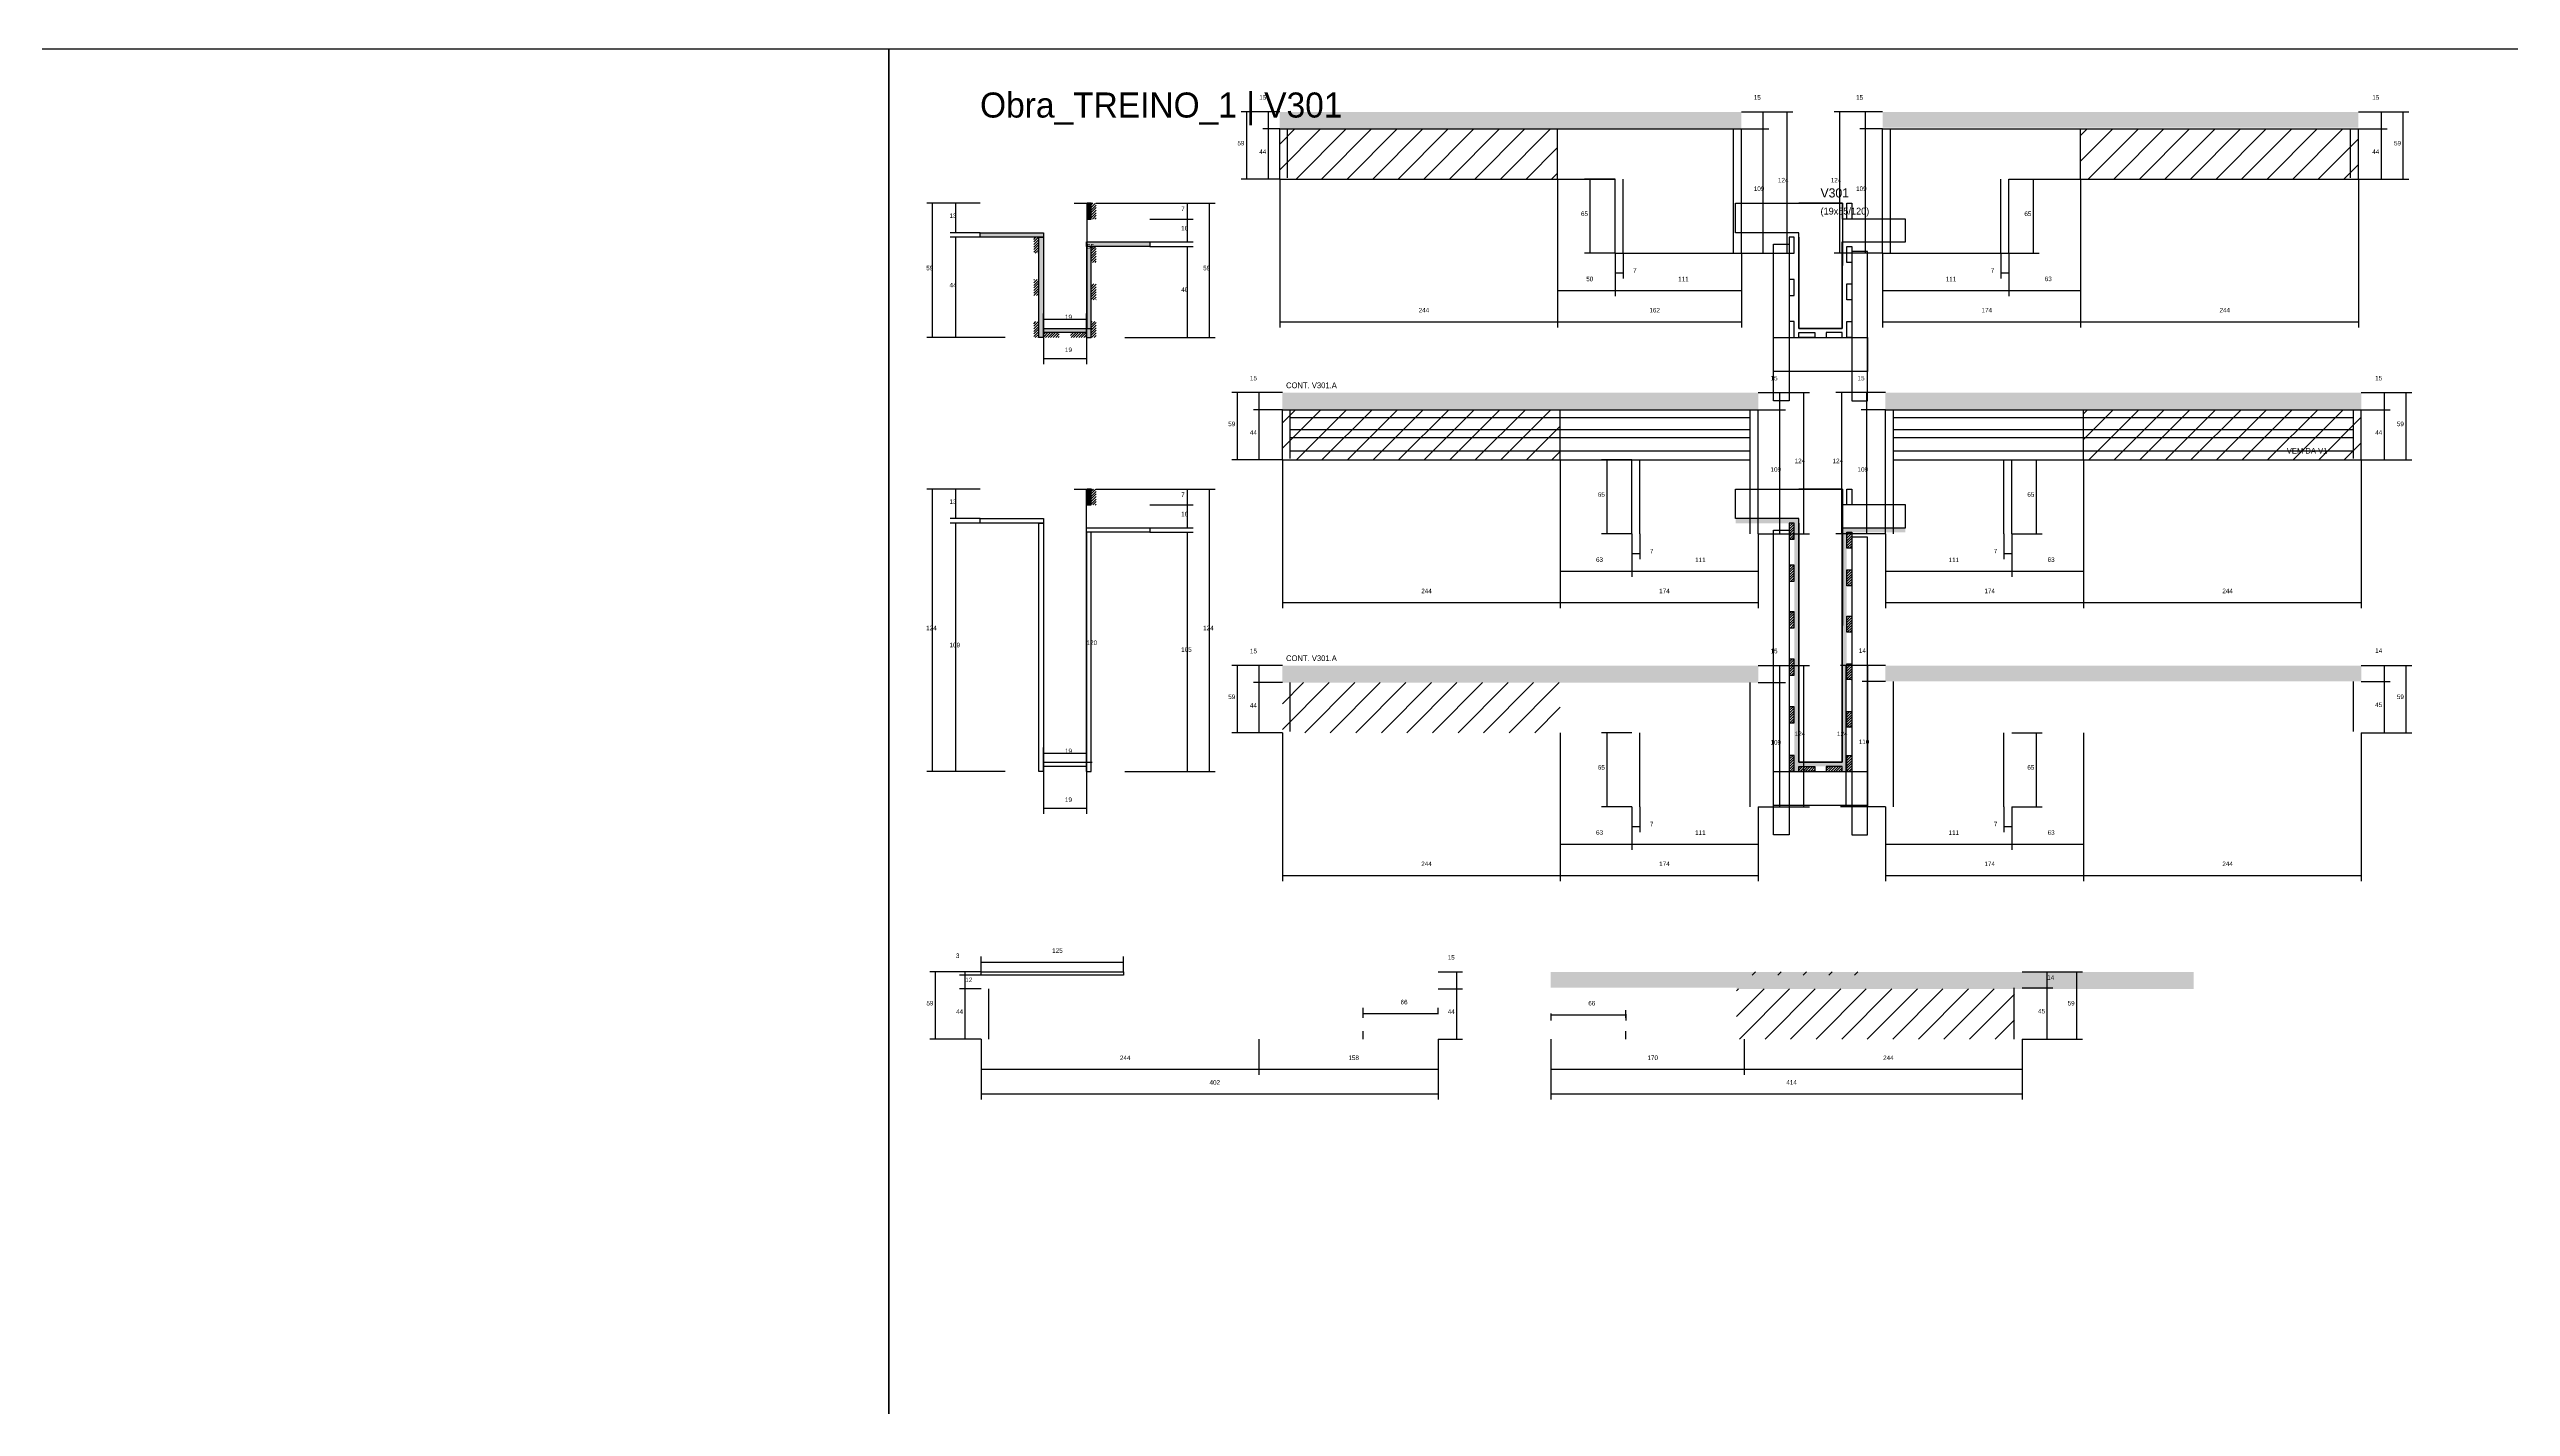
# Model space of a CAD drawing. Header units: metres. Extents: x -41 to 34800, y -36000 to 1848.
# Drawn here: x 2162 to 4325, y 608 to 1800 of the extents above; entities that cross this region are included whole.
import ezdxf

# ---------------------------------------------------------------- set-up
doc = ezdxf.new("R2010")
doc.units = ezdxf.units.M
for name, color, linetype in [('CELL_BORDER', 8, 'Continuous'), ('CONCRETO', 251, 'Continuous'), ('COTA', 4, 'Continuous'), ('Cota Seção (2x)', 4, 'Continuous'), ('Hachura', 253, 'Continuous'), ('LABEL_ID', 3, 'Continuous'), ('Madeira', 126, 'Continuous'), ('Painéis', 200, 'Continuous'), ('REAPROVEITAMENTO', 251, 'Continuous'), ('SARR_2.2x7', 40, 'Continuous'), ('SARR_3.5x7', 81, 'Continuous'), ('Texto Seção', 7, 'Continuous')]:
    doc.layers.add(name, color=color, linetype=linetype)

msp = doc.modelspace()

# ---------------------------------------------------------------- hatches: boundary and pattern name
at = {"layer": 'COTA'}
h = msp.add_hatch(dxfattribs=at)
h.set_pattern_fill('AR-CONC', scale=0.03)
h.paths.add_polyline_path([(3648.8, 1745), (3243.3, 1745), (3243.3, 1745), (3243.3, 1730), (3243.3, 1730), (3648.8, 1730), (3648.8, 1730), (3648.8, 1745)])
h = msp.add_hatch(dxfattribs=at)
h.set_pattern_fill('AR-CONC', scale=0.03)
h.paths.add_polyline_path([(3772.8, 1745), (4190.8, 1745), (4190.8, 1745), (4190.8, 1731), (4190.8, 1731), (3772.8, 1731), (3772.8, 1731), (3772.8, 1745)])
h = msp.add_hatch(dxfattribs=at)
h.set_pattern_fill('AR-CONC', scale=0.03)
h.paths.add_polyline_path([(3663.6, 1498.4), (3245.6, 1498.4), (3245.6, 1498.4), (3245.6, 1483.4), (3245.6, 1483.4), (3663.6, 1483.4), (3663.6, 1483.4), (3663.6, 1498.4)])
h = msp.add_hatch(dxfattribs=at)
h.set_pattern_fill('AR-CONC', scale=0.03)
h.paths.add_polyline_path([(3775.3, 1498.4), (4193.3, 1498.4), (4193.3, 1498.4), (4193.3, 1483.4), (4193.3, 1483.4), (3775.3, 1483.4), (3775.3, 1483.4), (3775.3, 1498.4)])
h = msp.add_hatch(dxfattribs=at)
h.set_pattern_fill('AR-CONC', scale=0.03)
h.paths.add_polyline_path([(3663.6, 1258.7), (3245.6, 1258.7), (3245.6, 1258.7), (3245.6, 1243.7), (3245.6, 1243.7), (3663.6, 1243.7), (3663.6, 1243.7), (3663.6, 1258.7)])
h = msp.add_hatch(dxfattribs=at)
h.set_pattern_fill('AR-CONC', scale=0.03)
h.paths.add_polyline_path([(3775.3, 1258.7), (4193.3, 1258.7), (4193.3, 1258.7), (4193.3, 1244.7), (4193.3, 1244.7), (3775.3, 1244.7), (3775.3, 1244.7), (3775.3, 1258.7)])
h = msp.add_hatch(dxfattribs=at)
h.set_pattern_fill('AR-CONC', scale=0.03)
h.paths.add_polyline_path([(3481.3, 989.6), (3481.3, 975.6), (3481.3, 975.6), (3895.3, 975.6), (3895.3, 975.6), (3895.3, 989.6), (3895.3, 989.6), (3481.3, 989.6)])
h = msp.add_hatch(dxfattribs=at)
h.set_pattern_fill('AR-CONC', scale=0.03)
h.paths.add_polyline_path([(4046.1, 974.6), (4046.1, 989.6), (4046.1, 989.6), (3769.6, 989.6), (3769.6, 989.6), (3769.6, 986.6), (3769.6, 986.6), (3644.6, 986.6), (3644.6, 986.6), (3644.6, 974.6), (3644.6, 974.6), (4046.1, 974.6)])
at = {"layer": 'Hachura'}
h = msp.add_hatch(color=8, dxfattribs=at)
h.dxf.hatch_style = 1
h.paths.add_polyline_path([(3077.6, 1664.8), (3074, 1664.8), (3074, 1664.8), (3074, 1650.8), (3074, 1650.8), (3077.6, 1650.8), (3077.6, 1650.8), (3077.6, 1664.8)])
h = msp.add_hatch(dxfattribs=at)
h.set_pattern_fill('ANSI31', scale=0.5)
h.paths.add_polyline_path([(3082, 1650.8), (3077.6, 1650.8), (3077.6, 1650.8), (3077.6, 1664.8), (3077.6, 1664.8), (3082, 1664.8), (3082, 1664.8), (3082, 1650.8)])
h = msp.add_hatch(color=8, dxfattribs=at)
h.dxf.hatch_style = 1
h.paths.add_polyline_path([(2980, 1634.8), (2980, 1638.8), (2980, 1638.8), (3035.6, 1638.8), (3035.6, 1638.8), (3035.6, 1634.8), (3035.6, 1634.8), (2980, 1634.8)])
h = msp.add_hatch(dxfattribs=at)
h.set_pattern_fill('ANSI31', scale=0.5)
h.paths.add_polyline_path([(3027.2, 1620.8), (3031.6, 1620.8), (3031.6, 1620.8), (3031.6, 1634.8), (3031.6, 1634.8), (3027.2, 1634.8), (3027.2, 1634.8), (3027.2, 1620.8)])
h = msp.add_hatch(color=8, dxfattribs=at)
h.dxf.hatch_style = 1
h.paths.add_polyline_path([(3031.6, 1634.8), (3035.6, 1634.8), (3035.6, 1634.8), (3035.6, 1546.8), (3035.6, 1546.8), (3031.6, 1546.8), (3031.6, 1546.8), (3031.6, 1634.8)])
h = msp.add_hatch(color=8, dxfattribs=at)
h.dxf.hatch_style = 1
h.paths.add_polyline_path([(3073.6, 1626.8), (3073.6, 1630.8), (3073.6, 1630.8), (3129.2, 1630.8), (3129.2, 1630.8), (3129.2, 1626.8), (3129.2, 1626.8), (3073.6, 1626.8)])
h = msp.add_hatch(color=8, dxfattribs=at)
h.dxf.hatch_style = 1
h.paths.add_polyline_path([(3073.6, 1626.8), (3077.6, 1626.8), (3077.6, 1626.8), (3077.6, 1546.8), (3077.6, 1546.8), (3073.6, 1546.8), (3073.6, 1546.8), (3073.6, 1626.8)])
h = msp.add_hatch(dxfattribs=at)
h.set_pattern_fill('ANSI31', scale=0.5)
h.paths.add_polyline_path([(3082, 1612.8), (3077.6, 1612.8), (3077.6, 1612.8), (3077.6, 1626.8), (3077.6, 1626.8), (3082, 1626.8), (3082, 1626.8), (3082, 1612.8)])
h = msp.add_hatch(dxfattribs=at)
h.set_pattern_fill('ANSI31', scale=0.5)
h.paths.add_polyline_path([(3027.2, 1583.8), (3031.6, 1583.8), (3031.6, 1583.8), (3031.6, 1597.8), (3031.6, 1597.8), (3027.2, 1597.8), (3027.2, 1597.8), (3027.2, 1583.8)])
h = msp.add_hatch(dxfattribs=at)
h.set_pattern_fill('ANSI31', scale=0.5)
h.paths.add_polyline_path([(3082, 1579.8), (3077.6, 1579.8), (3077.6, 1579.8), (3077.6, 1593.8), (3077.6, 1593.8), (3082, 1593.8), (3082, 1593.8), (3082, 1579.8)])
h = msp.add_hatch(dxfattribs=at)
h.set_pattern_fill('ANSI31', scale=0.5)
h.paths.add_polyline_path([(3027.2, 1546.8), (3031.6, 1546.8), (3031.6, 1546.8), (3031.6, 1560.8), (3031.6, 1560.8), (3027.2, 1560.8), (3027.2, 1560.8), (3027.2, 1546.8)])
h = msp.add_hatch(dxfattribs=at)
h.set_pattern_fill('ANSI31', scale=0.5)
h.paths.add_polyline_path([(3082, 1546.8), (3077.6, 1546.8), (3077.6, 1546.8), (3077.6, 1560.8), (3077.6, 1560.8), (3082, 1560.8), (3082, 1560.8), (3082, 1546.8)])
h = msp.add_hatch(color=8, dxfattribs=at)
h.dxf.hatch_style = 1
h.paths.add_polyline_path([(3035.6, 1551.2), (3035.6, 1554.8), (3035.6, 1554.8), (3073.6, 1554.8), (3073.6, 1554.8), (3073.6, 1551.2), (3073.6, 1551.2), (3035.6, 1551.2)])
h = msp.add_hatch(dxfattribs=at)
h.set_pattern_fill('ANSI31', scale=0.5)
h.paths.add_polyline_path([(3035.6, 1546.8), (3035.6, 1551.2), (3035.6, 1551.2), (3049.6, 1551.2), (3049.6, 1551.2), (3049.6, 1546.8), (3049.6, 1546.8), (3035.6, 1546.8)])
h = msp.add_hatch(dxfattribs=at)
h.set_pattern_fill('ANSI31', scale=0.5)
h.paths.add_polyline_path([(3073.6, 1546.8), (3073.6, 1551.2), (3073.6, 1551.2), (3059.6, 1551.2), (3059.6, 1551.2), (3059.6, 1546.8), (3059.6, 1546.8), (3073.6, 1546.8)])
h = msp.add_hatch(color=8, dxfattribs=at)
h.dxf.hatch_style = 1
h.paths.add_polyline_path([(3077.6, 1413.7), (3074, 1413.7), (3074, 1413.7), (3074, 1399.7), (3074, 1399.7), (3077.6, 1399.7), (3077.6, 1399.7), (3077.6, 1413.7)])
h = msp.add_hatch(dxfattribs=at)
h.set_pattern_fill('ANSI31', scale=0.5)
h.paths.add_polyline_path([(3082, 1399.7), (3077.6, 1399.7), (3077.6, 1399.7), (3077.6, 1413.7), (3077.6, 1413.7), (3082, 1413.7), (3082, 1413.7), (3082, 1399.7)])
h = msp.add_hatch(color=8, dxfattribs=at)
h.dxf.hatch_style = 1
h.paths.add_polyline_path([(3643.7, 1383.7), (3643.7, 1387.7), (3643.7, 1387.7), (3699.3, 1387.7), (3699.3, 1387.7), (3699.3, 1383.7), (3699.3, 1383.7), (3643.7, 1383.7)])
h = msp.add_hatch(dxfattribs=at)
h.set_pattern_fill('ANSI31', scale=0.5)
h.paths.add_polyline_path([(3690.9, 1369.7), (3695.3, 1369.7), (3695.3, 1369.7), (3695.3, 1383.7), (3695.3, 1383.7), (3690.9, 1383.7), (3690.9, 1383.7), (3690.9, 1369.7)])
h = msp.add_hatch(color=8, dxfattribs=at)
h.dxf.hatch_style = 1
h.paths.add_polyline_path([(3695.3, 1383.7), (3699.3, 1383.7), (3699.3, 1383.7), (3699.3, 1165.7), (3699.3, 1165.7), (3695.3, 1165.7), (3695.3, 1165.7), (3695.3, 1383.7)])
h = msp.add_hatch(color=8, dxfattribs=at)
h.dxf.hatch_style = 1
h.paths.add_polyline_path([(3737.3, 1375.7), (3737.3, 1379.7), (3737.3, 1379.7), (3792.9, 1379.7), (3792.9, 1379.7), (3792.9, 1375.7), (3792.9, 1375.7), (3737.3, 1375.7)])
h = msp.add_hatch(color=8, dxfattribs=at)
h.dxf.hatch_style = 1
h.paths.add_polyline_path([(3737.3, 1375.7), (3741.3, 1375.7), (3741.3, 1375.7), (3741.3, 1165.7), (3741.3, 1165.7), (3737.3, 1165.7), (3737.3, 1165.7), (3737.3, 1375.7)])
h = msp.add_hatch(dxfattribs=at)
h.set_pattern_fill('ANSI31', scale=0.5)
h.paths.add_polyline_path([(3745.7, 1361.7), (3741.3, 1361.7), (3741.3, 1361.7), (3741.3, 1375.7), (3741.3, 1375.7), (3745.7, 1375.7), (3745.7, 1375.7), (3745.7, 1361.7)])
h = msp.add_hatch(dxfattribs=at)
h.set_pattern_fill('ANSI31', scale=0.5)
h.paths.add_polyline_path([(3690.9, 1332.7), (3695.3, 1332.7), (3695.3, 1332.7), (3695.3, 1346.7), (3695.3, 1346.7), (3690.9, 1346.7), (3690.9, 1346.7), (3690.9, 1332.7)])
h = msp.add_hatch(dxfattribs=at)
h.set_pattern_fill('ANSI31', scale=0.5)
h.paths.add_polyline_path([(3745.7, 1328.7), (3741.3, 1328.7), (3741.3, 1328.7), (3741.3, 1342.7), (3741.3, 1342.7), (3745.7, 1342.7), (3745.7, 1342.7), (3745.7, 1328.7)])
h = msp.add_hatch(dxfattribs=at)
h.set_pattern_fill('ANSI31', scale=0.5)
h.paths.add_polyline_path([(3690.9, 1291.9), (3695.3, 1291.9), (3695.3, 1291.9), (3695.3, 1305.9), (3695.3, 1305.9), (3690.9, 1305.9), (3690.9, 1305.9), (3690.9, 1291.9)])
h = msp.add_hatch(dxfattribs=at)
h.set_pattern_fill('ANSI31', scale=0.5)
h.paths.add_polyline_path([(3745.7, 1287.9), (3741.3, 1287.9), (3741.3, 1287.9), (3741.3, 1301.9), (3741.3, 1301.9), (3745.7, 1301.9), (3745.7, 1301.9), (3745.7, 1287.9)])
h = msp.add_hatch(dxfattribs=at)
h.set_pattern_fill('ANSI31', scale=0.5)
h.paths.add_polyline_path([(3690.9, 1250.3), (3695.3, 1250.3), (3695.3, 1250.3), (3695.3, 1264.3), (3695.3, 1264.3), (3690.9, 1264.3), (3690.9, 1264.3), (3690.9, 1250.3)])
h = msp.add_hatch(dxfattribs=at)
h.set_pattern_fill('ANSI31', scale=0.5)
h.paths.add_polyline_path([(3745.7, 1246.3), (3741.3, 1246.3), (3741.3, 1246.3), (3741.3, 1260.3), (3741.3, 1260.3), (3745.7, 1260.3), (3745.7, 1260.3), (3745.7, 1246.3)])
h = msp.add_hatch(dxfattribs=at)
h.set_pattern_fill('ANSI31', scale=0.5)
h.paths.add_polyline_path([(3690.9, 1208.4), (3695.3, 1208.4), (3695.3, 1208.4), (3695.3, 1222.4), (3695.3, 1222.4), (3690.9, 1222.4), (3690.9, 1222.4), (3690.9, 1208.4)])
h = msp.add_hatch(dxfattribs=at)
h.set_pattern_fill('ANSI31', scale=0.5)
h.paths.add_polyline_path([(3745.7, 1204.4), (3741.3, 1204.4), (3741.3, 1204.4), (3741.3, 1218.4), (3741.3, 1218.4), (3745.7, 1218.4), (3745.7, 1218.4), (3745.7, 1204.4)])
h = msp.add_hatch(dxfattribs=at)
h.set_pattern_fill('ANSI31', scale=0.5)
h.paths.add_polyline_path([(3690.9, 1165.7), (3695.3, 1165.7), (3695.3, 1165.7), (3695.3, 1179.7), (3695.3, 1179.7), (3690.9, 1179.7), (3690.9, 1179.7), (3690.9, 1165.7)])
h = msp.add_hatch(color=8, dxfattribs=at)
h.dxf.hatch_style = 1
h.paths.add_polyline_path([(3699.3, 1170.1), (3699.3, 1173.7), (3699.3, 1173.7), (3737.3, 1173.7), (3737.3, 1173.7), (3737.3, 1170.1), (3737.3, 1170.1), (3699.3, 1170.1)])
h = msp.add_hatch(dxfattribs=at)
h.set_pattern_fill('ANSI31', scale=0.5)
h.paths.add_polyline_path([(3699.3, 1165.7), (3699.3, 1170.1), (3699.3, 1170.1), (3713.3, 1170.1), (3713.3, 1170.1), (3713.3, 1165.7), (3713.3, 1165.7), (3699.3, 1165.7)])
h = msp.add_hatch(dxfattribs=at)
h.set_pattern_fill('ANSI31', scale=0.5)
h.paths.add_polyline_path([(3737.3, 1165.7), (3737.3, 1170.1), (3737.3, 1170.1), (3723.3, 1170.1), (3723.3, 1170.1), (3723.3, 1165.7), (3723.3, 1165.7), (3737.3, 1165.7)])
h = msp.add_hatch(dxfattribs=at)
h.set_pattern_fill('ANSI31', scale=0.5)
h.paths.add_polyline_path([(3745.7, 1165.7), (3741.3, 1165.7), (3741.3, 1165.7), (3741.3, 1179.7), (3741.3, 1179.7), (3745.7, 1179.7), (3745.7, 1179.7), (3745.7, 1165.7)])
at = {"layer": 'REAPROVEITAMENTO'}
h = msp.add_hatch(dxfattribs=at)
h.set_pattern_fill('ANSI31', scale=5)
h.paths.add_polyline_path([(3243.3, 1730), (3243.3, 1686), (3243.3, 1686), (3487.3, 1686), (3487.3, 1686), (3487.3, 1730), (3487.3, 1730), (3243.3, 1730)])
h = msp.add_hatch(dxfattribs=at)
h.set_pattern_fill('ANSI31', scale=5)
h.paths.add_polyline_path([(3946.8, 1730), (3946.8, 1686), (3946.8, 1686), (4190.8, 1686), (4190.8, 1686), (4190.8, 1730), (4190.8, 1730), (3946.8, 1730)])
h = msp.add_hatch(dxfattribs=at)
h.set_pattern_fill('ANSI31', scale=5)
h.paths.add_polyline_path([(3245.6, 1483.4), (3245.6, 1439.4), (3245.6, 1439.4), (3489.6, 1439.4), (3489.6, 1439.4), (3489.6, 1483.4), (3489.6, 1483.4), (3245.6, 1483.4)])
h = msp.add_hatch(dxfattribs=at)
h.set_pattern_fill('ANSI31', scale=5)
h.paths.add_polyline_path([(3949.3, 1483.4), (3949.3, 1439.4), (3949.3, 1439.4), (4193.3, 1439.4), (4193.3, 1439.4), (4193.3, 1483.4), (4193.3, 1483.4), (3949.3, 1483.4)])
h = msp.add_hatch(dxfattribs=at)
h.set_pattern_fill('ANSI31', scale=5)
h.paths.add_polyline_path([(3245.6, 1243.7), (3245.6, 1199.7), (3245.6, 1199.7), (3489.6, 1199.7), (3489.6, 1199.7), (3489.6, 1243.7), (3489.6, 1243.7), (3245.6, 1243.7)])
h = msp.add_hatch(dxfattribs=at)
h.set_pattern_fill('ANSI31', scale=5)
h.paths.add_polyline_path([(3769.6, 986.6), (3769.6, 989.6), (3769.6, 989.6), (3644.6, 989.6), (3644.6, 989.6), (3644.6, 986.6), (3644.6, 986.6), (3769.6, 986.6)])
h = msp.add_hatch(dxfattribs=at)
h.set_pattern_fill('ANSI31', scale=5)
h.paths.add_polyline_path([(3644.6, 974.6), (3644.6, 930.6), (3644.6, 930.6), (3888.6, 930.6), (3888.6, 930.6), (3888.6, 974.6), (3888.6, 974.6), (3644.6, 974.6)])

# ---------------------------------------------------------------- linework, layer by layer
at = {"layer": 'CELL_BORDER'}
for points in [[(0, 0), (2900, 0), (2900, 1800), (0, 1800)], [(2900, 0), (5800, 0), (5800, 1800), (2900, 1800)]]:
    msp.add_lwpolyline(points, close=True, dxfattribs=at)
at = {"layer": 'CONCRETO'}
for points in [[(3643.7, 1638.8), (3643.7, 1664.8), (3699.3, 1664.8), (3699.3, 1664.8), (3737.7, 1664.8), (3737.3, 1554.8), (3699.3, 1554.8), (3699.3, 1638.8)], [(3643.7, 1387.7), (3643.7, 1413.7), (3699.3, 1413.7), (3699.3, 1413.7), (3737.7, 1413.7), (3737.3, 1173.7), (3699.3, 1173.7), (3699.3, 1387.7)]]:
    msp.add_lwpolyline(points, close=True, dxfattribs=at)
for points in [[(3699.3, 1634.8), (3699.3, 1554.8), (3737.3, 1554.8), (3737.3, 1630.8), (3792.9, 1630.8), (3792.9, 1650.8), (3737.7, 1650.8), (3737.7, 1664.8), (3699.3, 1664.8)], [(3699.3, 1383.7), (3699.3, 1173.7), (3737.3, 1173.7), (3737.3, 1379.7), (3792.9, 1379.7), (3792.9, 1399.7), (3737.7, 1399.7), (3737.7, 1413.7), (3699.3, 1413.7)]]:
    msp.add_lwpolyline(points, dxfattribs=at)
at = {"layer": 'COTA'}
for p, q in [((2980, 1664.8), (2933.2, 1664.8)), ((2938.2, 1546.8), (2938.2, 1664.8)), ((2980, 1664.8), (2953.7, 1664.8)), ((2958.7, 1638.8), (2958.7, 1664.8)), ((3082, 1664.8), (3186.5, 1664.8)), ((3129.2, 1664.8), (3167.2, 1664.8)), ((3129.2, 1650.8), (3167.2, 1650.8)), ((3129.2, 1650.8), (3167.2, 1650.8)), ((3162.2, 1650.8), (3162.2, 1664.8)), ((3162.2, 1630.8), (3162.2, 1650.8)), ((3181.5, 1546.8), (3181.5, 1664.8)), ((2980, 1638.8), (2953.7, 1638.8)), ((2980, 1634.8), (2953.7, 1634.8)), ((2958.7, 1546.8), (2958.7, 1634.8)), ((3129.2, 1630.8), (3167.2, 1630.8)), ((3129.2, 1626.8), (3167.2, 1626.8)), ((3162.2, 1546.8), (3162.2, 1626.8)), ((3537.8, 1621), (3537.8, 1598.7)), ((3537.8, 1603.7), (3544.8, 1603.7)), ((3544.8, 1621), (3544.8, 1598.7)), ((3876.8, 1621), (3876.8, 1598.7)), ((3876.8, 1603.7), (3883.8, 1603.7)), ((3883.8, 1621), (3883.8, 1598.7)), ((2977.3, 1546.8), (2933.2, 1546.8)), ((3002, 1546.8), (2953.7, 1546.8)), ((3035.6, 1546.8), (3035.6, 1523.5)), ((3073.6, 1546.8), (3073.6, 1523.5)), ((3107.2, 1546.8), (3186.5, 1546.8)), ((3107.2, 1546.8), (3167.2, 1546.8)), ((3035.6, 1528.5), (3073.6, 1528.5)), ((2980, 1413.7), (2933.2, 1413.7)), ((2938.2, 1165.7), (2938.2, 1413.7)), ((2980, 1413.7), (2953.7, 1413.7)), ((2958.7, 1387.7), (2958.7, 1413.7)), ((3082, 1413.7), (3186.5, 1413.7)), ((3129.2, 1413.7), (3167.2, 1413.7)), ((3162.2, 1399.7), (3162.2, 1413.7)), ((3181.5, 1165.7), (3181.5, 1413.7)), ((2980, 1387.7), (2953.7, 1387.7)), ((3129.2, 1399.7), (3167.2, 1399.7)), ((3129.2, 1399.7), (3167.2, 1399.7)), ((3162.2, 1379.7), (3162.2, 1399.7)), ((2980, 1383.7), (2953.7, 1383.7)), ((2958.7, 1165.7), (2958.7, 1383.7)), ((3129.2, 1379.7), (3167.2, 1379.7)), ((3129.2, 1375.7), (3167.2, 1375.7)), ((3162.2, 1165.7), (3162.2, 1375.7)), ((3552.6, 1374.4), (3552.6, 1352.1)), ((3559.6, 1374.4), (3559.6, 1352.1)), ((3879.3, 1374.4), (3879.3, 1352.1)), ((3886.3, 1374.4), (3886.3, 1352.1)), ((3552.6, 1357.1), (3559.6, 1357.1)), ((3879.3, 1357.1), (3886.3, 1357.1)), ((2977.3, 1165.7), (2933.2, 1165.7)), ((3002, 1165.7), (2953.7, 1165.7)), ((3035.6, 1165.7), (3035.6, 1128.3)), ((3073.6, 1165.7), (3073.6, 1128.3)), ((3107.2, 1165.7), (3186.5, 1165.7)), ((3107.2, 1165.7), (3167.2, 1165.7)), ((3035.6, 1133.3), (3073.6, 1133.3)), ((3552.6, 1134.7), (3552.6, 1112.4)), ((3559.6, 1134.7), (3559.6, 1112.4)), ((3879.3, 1134.7), (3879.3, 1112.4)), ((3886.3, 1134.7), (3886.3, 1112.4)), ((3552.6, 1117.4), (3559.6, 1117.4)), ((3879.3, 1117.4), (3886.3, 1117.4)), ((2980.9, 989.6), (2980.9, 1003.2)), ((2980.9, 998.2), (3105.9, 998.2)), ((3105.9, 989.6), (3105.9, 1003.2)), ((2980.9, 989.6), (2936, 989.6)), ((2941, 930.6), (2941, 989.6)), ((2980.9, 989.6), (2962, 989.6)), ((2980.9, 986.6), (2962, 986.6)), ((2980.9, 986.6), (2962, 986.6)), ((2980.9, 974.6), (2962, 974.6)), ((2980.9, 974.6), (2962, 974.6)), ((2967, 986.6), (2967, 989.6)), ((2967, 974.6), (2967, 986.6)), ((2967, 930.6), (2967, 974.6)), ((3382.4, 989.6), (3403.9, 989.6)), ((3382.4, 974.6), (3403.9, 974.6)), ((3382.4, 974.6), (3403.9, 974.6)), ((3398.9, 974.6), (3398.9, 989.6)), ((3398.9, 930.6), (3398.9, 974.6)), ((3895.3, 989.6), (3922.5, 989.6)), ((3895.3, 989.6), (3948.5, 989.6)), ((3895.3, 975.6), (3922.5, 975.6)), ((3895.3, 975.6), (3922.5, 975.6)), ((3917.5, 975.6), (3917.5, 989.6)), ((3917.5, 930.6), (3917.5, 975.6)), ((3943.5, 930.6), (3943.5, 989.6)), ((2980.9, 930.6), (2936, 930.6)), ((2980.9, 930.6), (2962, 930.6)), ((2980.9, 930.6), (2980.9, 899.1)), ((2980.9, 930.6), (2980.9, 877.4)), ((3224.9, 930.6), (3224.9, 899.1)), ((3224.9, 930.6), (3224.9, 899.1)), ((3382.4, 930.6), (3382.4, 899.1)), ((3382.4, 930.6), (3382.4, 877.4)), ((3382.4, 930.6), (3403.9, 930.6)), ((3481.3, 930.6), (3481.3, 899.1)), ((3481.3, 930.6), (3481.3, 877.4)), ((3651.3, 930.6), (3651.3, 899.1)), ((3651.3, 930.6), (3651.3, 899.1)), ((3895.3, 930.6), (3895.3, 899.1)), ((3895.3, 930.6), (3895.3, 877.4)), ((3895.3, 930.6), (3922.5, 930.6)), ((3895.3, 930.6), (3948.5, 930.6)), ((2980.9, 904.1), (3224.9, 904.1)), ((3224.9, 904.1), (3382.4, 904.1)), ((3481.3, 904.1), (3651.3, 904.1)), ((3651.3, 904.1), (3895.3, 904.1)), ((2980.9, 882.4), (3382.4, 882.4)), ((3481.3, 882.4), (3895.3, 882.4))]:
    msp.add_line(p, q, dxfattribs=at)
at = {"layer": 'Cota Seção (2x)'}
for p, q in [((3243.3, 1745), (3209.3, 1745)), ((3214.3, 1686), (3214.3, 1745)), ((3243.3, 1745), (3228.4, 1745)), ((3243.3, 1730), (3228.4, 1730)), ((3243.3, 1730), (3228.4, 1730)), ((3233.4, 1730), (3233.4, 1745)), ((3233.4, 1686), (3233.4, 1730)), ((3648.8, 1745), (3672.8, 1745)), ((3648.8, 1745), (3694, 1745)), ((3648.8, 1730), (3672.8, 1730)), ((3648.8, 1730), (3672.8, 1730)), ((3667.8, 1730), (3667.8, 1745)), ((3667.8, 1621), (3667.8, 1730)), ((3689, 1621), (3689, 1745)), ((3772.8, 1745), (3730.4, 1745)), ((3735.4, 1621), (3735.4, 1745)), ((3772.8, 1745), (3752.7, 1745)), ((3772.8, 1730), (3752.7, 1730)), ((3772.8, 1730), (3752.7, 1730)), ((3757.7, 1730), (3757.7, 1745)), ((3757.7, 1621), (3757.7, 1730)), ((4190.8, 1745), (4216.1, 1745)), ((4190.8, 1745), (4235.2, 1745)), ((4190.8, 1730), (4216.1, 1730)), ((4190.8, 1730), (4216.1, 1730)), ((4211.1, 1730), (4211.1, 1745)), ((4211.1, 1686), (4211.1, 1730)), ((4230.2, 1686), (4230.2, 1745)), ((3243.3, 1686), (3209.3, 1686)), ((3243.3, 1686), (3228.4, 1686)), ((3243.3, 1686), (3243.3, 1555.7)), ((3487.3, 1686), (3487.3, 1555.7)), ((3487.3, 1686), (3487.3, 1555.7)), ((3537.8, 1686), (3511, 1686)), ((3516, 1621), (3516, 1686)), ((3883.8, 1686), (3910.5, 1686)), ((3905.5, 1621), (3905.5, 1686)), ((3946.8, 1686), (3946.8, 1555.7)), ((3946.8, 1686), (3946.8, 1555.7)), ((4190.8, 1686), (4190.8, 1555.7)), ((4190.8, 1686), (4216.1, 1686)), ((4190.8, 1686), (4235.2, 1686)), ((3062.6, 1664.8), (3079, 1664.8)), ((3074, 1554.8), (3074, 1664.8)), ((3487.3, 1621), (3487.3, 1583.1)), ((3537.8, 1621), (3511, 1621)), ((3537.8, 1621), (3537.8, 1583.1)), ((3537.8, 1621), (3537.8, 1583.1)), ((3648.8, 1621), (3648.8, 1555.7)), ((3648.8, 1621), (3672.8, 1621)), ((3648.8, 1621), (3694, 1621)), ((3648.8, 1621), (3648.8, 1583.1)), ((3772.8, 1621), (3730.4, 1621)), ((3772.8, 1621), (3752.7, 1621)), ((3772.8, 1621), (3772.8, 1555.7)), ((3772.8, 1621), (3772.8, 1583.1)), ((3883.8, 1621), (3910.5, 1621)), ((3883.8, 1621), (3883.8, 1583.1)), ((3883.8, 1621), (3883.8, 1583.1)), ((3946.8, 1621), (3946.8, 1583.1)), ((3487.3, 1588.1), (3537.8, 1588.1)), ((3537.8, 1588.1), (3648.8, 1588.1)), ((3772.8, 1588.1), (3883.8, 1588.1)), ((3883.8, 1588.1), (3946.8, 1588.1)), ((3035.6, 1546.8), (3035.6, 1567.8)), ((3035.6, 1562.8), (3073.5, 1562.8)), ((3073.5, 1546.8), (3073.5, 1567.8)), ((3243.3, 1560.7), (3487.3, 1560.7)), ((3487.3, 1560.7), (3648.8, 1560.7)), ((3772.8, 1560.7), (3946.8, 1560.7)), ((3946.8, 1560.7), (4190.8, 1560.7)), ((3062.6, 1554.8), (3079, 1554.8)), ((3245.6, 1498.4), (3201.1, 1498.4)), ((3206.1, 1439.4), (3206.1, 1498.4)), ((3245.6, 1498.4), (3220.2, 1498.4)), ((3225.2, 1483.4), (3225.2, 1498.4)), ((3663.6, 1498.4), (3687.6, 1498.4)), ((3663.6, 1498.4), (3708.7, 1498.4)), ((3682.6, 1483.4), (3682.6, 1498.4)), ((3703.7, 1374.4), (3703.7, 1498.4)), ((3775.3, 1498.4), (3731.9, 1498.4)), ((3736.9, 1374.4), (3736.9, 1498.4)), ((3775.3, 1498.4), (3754, 1498.4)), ((3759, 1483.4), (3759, 1498.4)), ((4193.3, 1498.4), (4218.7, 1498.4)), ((4193.3, 1498.4), (4237.8, 1498.4)), ((4213.7, 1483.4), (4213.7, 1498.4)), ((4232.8, 1439.4), (4232.8, 1498.4)), ((3245.6, 1483.4), (3220.2, 1483.4)), ((3245.6, 1483.4), (3220.2, 1483.4)), ((3225.2, 1439.4), (3225.2, 1483.4)), ((3663.6, 1483.4), (3687.6, 1483.4)), ((3663.6, 1483.4), (3687.6, 1483.4)), ((3682.6, 1374.4), (3682.6, 1483.4)), ((3775.3, 1483.4), (3754, 1483.4)), ((3775.3, 1483.4), (3754, 1483.4)), ((3759, 1374.4), (3759, 1483.4)), ((4193.3, 1483.4), (4218.7, 1483.4)), ((4193.3, 1483.4), (4218.7, 1483.4)), ((4213.7, 1439.4), (4213.7, 1483.4)), ((3245.6, 1439.4), (3201.1, 1439.4)), ((3245.6, 1439.4), (3220.2, 1439.4)), ((3245.6, 1439.4), (3245.6, 1309.1)), ((3489.6, 1439.4), (3489.6, 1309.1)), ((3489.6, 1439.4), (3489.6, 1309.1)), ((3552.6, 1439.4), (3525.8, 1439.4)), ((3530.8, 1374.4), (3530.8, 1439.4)), ((3886.3, 1439.4), (3913.1, 1439.4)), ((3908.1, 1374.4), (3908.1, 1439.4)), ((3949.3, 1439.4), (3949.3, 1309.1)), ((3949.3, 1439.4), (3949.3, 1309.1)), ((4193.3, 1439.4), (4193.3, 1309.1)), ((4193.3, 1439.4), (4218.7, 1439.4)), ((4193.3, 1439.4), (4237.8, 1439.4)), ((3062.6, 1413.7), (3078.6, 1413.7)), ((3073.6, 1173.7), (3073.6, 1413.7)), ((3489.6, 1374.4), (3489.6, 1336.5)), ((3552.6, 1374.4), (3525.8, 1374.4)), ((3552.6, 1374.4), (3552.6, 1336.5)), ((3552.6, 1374.4), (3552.6, 1336.5)), ((3663.6, 1374.4), (3663.6, 1309.1)), ((3663.6, 1374.4), (3663.6, 1336.5)), ((3663.6, 1374.4), (3687.6, 1374.4)), ((3663.6, 1374.4), (3708.7, 1374.4)), ((3775.3, 1374.4), (3731.9, 1374.4)), ((3775.3, 1374.4), (3754, 1374.4)), ((3775.3, 1374.4), (3775.3, 1309.1)), ((3775.3, 1374.4), (3775.3, 1336.5)), ((3886.3, 1374.4), (3913.1, 1374.4)), ((3886.3, 1374.4), (3886.3, 1336.5)), ((3886.3, 1374.4), (3886.3, 1336.5)), ((3949.3, 1374.4), (3949.3, 1336.5)), ((3489.6, 1341.5), (3552.6, 1341.5)), ((3552.6, 1341.5), (3663.6, 1341.5)), ((3775.3, 1341.5), (3886.3, 1341.5)), ((3886.3, 1341.5), (3949.3, 1341.5)), ((3245.6, 1314.1), (3489.6, 1314.1)), ((3489.6, 1314.1), (3663.6, 1314.1)), ((3775.3, 1314.1), (3949.3, 1314.1)), ((3949.3, 1314.1), (4193.3, 1314.1)), ((3245.6, 1258.7), (3201.1, 1258.7)), ((3206.1, 1199.7), (3206.1, 1258.7)), ((3245.6, 1258.7), (3220.2, 1258.7)), ((3225.2, 1243.7), (3225.2, 1258.7)), ((3663.6, 1258.7), (3687.6, 1258.7)), ((3663.6, 1258.7), (3708.7, 1258.7)), ((3682.6, 1243.7), (3682.6, 1258.7)), ((3703.7, 1134.7), (3703.7, 1258.7)), ((3775.3, 1258.7), (3735.9, 1258.7)), ((3740.9, 1134.7), (3740.9, 1258.7)), ((3775.3, 1258.7), (3755, 1258.7)), ((3760, 1244.7), (3760, 1258.7)), ((4193.3, 1258.7), (4218.7, 1258.7)), ((4193.3, 1258.7), (4237.8, 1258.7)), ((4213.7, 1244.7), (4213.7, 1258.7)), ((4232.8, 1199.7), (4232.8, 1258.7)), ((3245.6, 1243.7), (3220.2, 1243.7)), ((3245.6, 1243.7), (3220.2, 1243.7)), ((3225.2, 1199.7), (3225.2, 1243.7)), ((3663.6, 1243.7), (3687.6, 1243.7)), ((3663.6, 1243.7), (3687.6, 1243.7)), ((3682.6, 1134.7), (3682.6, 1243.7)), ((3775.3, 1244.7), (3755, 1244.7)), ((3775.3, 1244.7), (3755, 1244.7)), ((3760, 1134.7), (3760, 1244.7)), ((4193.3, 1244.7), (4218.7, 1244.7)), ((4193.3, 1244.7), (4218.7, 1244.7)), ((4213.7, 1199.7), (4213.7, 1244.7)), ((3245.6, 1199.7), (3201.1, 1199.7)), ((3245.6, 1199.7), (3220.2, 1199.7)), ((3245.6, 1199.7), (3245.6, 1069.4)), ((3489.6, 1199.7), (3489.6, 1069.4)), ((3489.6, 1199.7), (3489.6, 1069.4)), ((3552.6, 1199.7), (3525.8, 1199.7)), ((3530.8, 1134.7), (3530.8, 1199.7)), ((3886.3, 1199.7), (3913.1, 1199.7)), ((3908.1, 1134.7), (3908.1, 1199.7)), ((3949.3, 1199.7), (3949.3, 1069.4)), ((3949.3, 1199.7), (3949.3, 1069.4)), ((4193.3, 1199.7), (4193.3, 1069.4)), ((4193.3, 1199.7), (4218.7, 1199.7)), ((4193.3, 1199.7), (4237.8, 1199.7)), ((3035.6, 1165.7), (3035.6, 1186.7)), ((3035.6, 1181.7), (3073.5, 1181.7)), ((3062.6, 1173.7), (3078.6, 1173.7)), ((3073.5, 1165.7), (3073.5, 1186.7)), ((3489.6, 1134.7), (3489.6, 1096.8)), ((3552.6, 1134.7), (3525.8, 1134.7)), ((3552.6, 1134.7), (3552.6, 1096.8)), ((3552.6, 1134.7), (3552.6, 1096.8)), ((3663.6, 1134.7), (3663.6, 1069.4)), ((3663.6, 1134.7), (3663.6, 1096.8)), ((3663.6, 1134.7), (3687.6, 1134.7)), ((3663.6, 1134.7), (3708.7, 1134.7)), ((3775.3, 1134.7), (3735.9, 1134.7)), ((3775.3, 1134.7), (3755, 1134.7)), ((3775.3, 1134.7), (3775.3, 1069.4)), ((3775.3, 1134.7), (3775.3, 1096.8)), ((3886.3, 1134.7), (3913.1, 1134.7)), ((3886.3, 1134.7), (3886.3, 1096.8)), ((3886.3, 1134.7), (3886.3, 1096.8)), ((3949.3, 1134.7), (3949.3, 1096.8)), ((3489.6, 1101.8), (3552.6, 1101.8)), ((3552.6, 1101.8), (3663.6, 1101.8)), ((3775.3, 1101.8), (3886.3, 1101.8)), ((3886.3, 1101.8), (3949.3, 1101.8)), ((3245.6, 1074.4), (3489.6, 1074.4)), ((3489.6, 1074.4), (3663.6, 1074.4)), ((3775.3, 1074.4), (3949.3, 1074.4)), ((3949.3, 1074.4), (4193.3, 1074.4)), ((3316.4, 952.6), (3316.4, 958)), ((3316.4, 953), (3382.4, 953)), ((3382.4, 952.6), (3382.4, 958)), ((3481.3, 953.1), (3481.3, 947)), ((3481.3, 952), (3547.3, 952)), ((3547.3, 952.6), (3547.3, 947))]:
    msp.add_line(p, q, dxfattribs=at)
at = {"layer": 'Madeira'}
for points in [[(3745.7, 1650.8), (3741.3, 1650.8), (3741.3, 1664.8), (3745.7, 1664.8)], [(3690.9, 1620.8), (3695.3, 1620.8), (3695.3, 1634.8), (3690.9, 1634.8)], [(3745.7, 1612.8), (3741.3, 1612.8), (3741.3, 1626.8), (3745.7, 1626.8)], [(3690.9, 1583.8), (3695.3, 1583.8), (3695.3, 1597.8), (3690.9, 1597.8)], [(3745.7, 1579.8), (3741.3, 1579.8), (3741.3, 1593.8), (3745.7, 1593.8)], [(3690.9, 1546.8), (3695.3, 1546.8), (3695.3, 1560.8), (3690.9, 1560.8)], [(3745.7, 1546.8), (3741.3, 1546.8), (3741.3, 1560.8), (3745.7, 1560.8)], [(3699.3, 1546.8), (3699.3, 1551.2), (3713.3, 1551.2), (3713.3, 1546.8)], [(3737.3, 1546.8), (3737.3, 1551.2), (3723.3, 1551.2), (3723.3, 1546.8)], [(3745.7, 1399.7), (3741.3, 1399.7), (3741.3, 1413.7), (3745.7, 1413.7)], [(3690.9, 1369.7), (3695.3, 1369.7), (3695.3, 1383.7), (3690.9, 1383.7)], [(3745.7, 1361.7), (3741.3, 1361.7), (3741.3, 1375.7), (3745.7, 1375.7)], [(3690.9, 1332.7), (3695.3, 1332.7), (3695.3, 1346.7), (3690.9, 1346.7)], [(3745.7, 1328.7), (3741.3, 1328.7), (3741.3, 1342.7), (3745.7, 1342.7)], [(3690.9, 1291.9), (3695.3, 1291.9), (3695.3, 1305.9), (3690.9, 1305.9)], [(3745.7, 1287.9), (3741.3, 1287.9), (3741.3, 1301.9), (3745.7, 1301.9)], [(3690.9, 1250.3), (3695.3, 1250.3), (3695.3, 1264.3), (3690.9, 1264.3)], [(3745.7, 1246.3), (3741.3, 1246.3), (3741.3, 1260.3), (3745.7, 1260.3)], [(3690.9, 1208.4), (3695.3, 1208.4), (3695.3, 1222.4), (3690.9, 1222.4)], [(3745.7, 1204.4), (3741.3, 1204.4), (3741.3, 1218.4), (3745.7, 1218.4)], [(3690.9, 1165.7), (3695.3, 1165.7), (3695.3, 1179.7), (3690.9, 1179.7)], [(3699.3, 1165.7), (3699.3, 1170.1), (3713.3, 1170.1), (3713.3, 1165.7)], [(3737.3, 1165.7), (3737.3, 1170.1), (3723.3, 1170.1), (3723.3, 1165.7)], [(3745.7, 1165.7), (3741.3, 1165.7), (3741.3, 1179.7), (3745.7, 1179.7)]]:
    msp.add_lwpolyline(points, close=True, dxfattribs=at)
at = {"layer": 'Painéis'}
for p, q in [((3243.3, 1730), (3648.8, 1730)), ((3243.3, 1686), (3243.3, 1730)), ((3487.3, 1686), (3487.3, 1730)), ((3648.8, 1621), (3648.8, 1730)), ((3772.8, 1730), (4190.8, 1730)), ((3772.8, 1621), (3772.8, 1730)), ((3946.8, 1686), (3946.8, 1730)), ((4190.8, 1686), (4190.8, 1730)), ((3243.3, 1686), (3537.8, 1686)), ((3537.8, 1621), (3537.8, 1686)), ((3883.8, 1686), (4190.8, 1686)), ((3883.8, 1621), (3883.8, 1686)), ((2980, 1638.8), (3035.6, 1638.8)), ((3073.6, 1630.8), (3129.2, 1630.8)), ((3537.8, 1621), (3648.8, 1621)), ((3772.8, 1621), (3883.8, 1621)), ((3035.6, 1554.8), (3073.6, 1554.8)), ((3245.6, 1483.4), (3663.6, 1483.4)), ((3245.6, 1439.4), (3245.6, 1483.4)), ((3489.6, 1439.4), (3489.6, 1483.4)), ((3663.6, 1374.4), (3663.6, 1483.4)), ((3775.3, 1483.4), (4193.3, 1483.4)), ((3775.3, 1374.4), (3775.3, 1483.4)), ((3949.3, 1439.4), (3949.3, 1483.4)), ((4193.3, 1439.4), (4193.3, 1483.4)), ((3245.6, 1439.4), (3552.6, 1439.4)), ((3552.6, 1374.4), (3552.6, 1439.4)), ((3886.3, 1439.4), (4193.3, 1439.4)), ((3886.3, 1374.4), (3886.3, 1439.4))]:
    msp.add_line(p, q, dxfattribs=at)
for points in [[(3077.6, 1664.8), (3074, 1664.8), (3074, 1650.8), (3077.6, 1650.8)], [(2980, 1634.8), (2980, 1638.8), (3035.6, 1638.8), (3035.6, 1634.8)], [(3031.6, 1634.8), (3035.6, 1634.8), (3035.6, 1546.8), (3031.6, 1546.8)], [(3073.6, 1626.8), (3073.6, 1630.8), (3129.2, 1630.8), (3129.2, 1626.8)], [(3077.6, 1626.8), (3073.6, 1626.8), (3073.6, 1546.8), (3077.6, 1546.8)], [(3035.6, 1551.2), (3035.6, 1554.8), (3073.6, 1554.8), (3073.6, 1551.2)], [(3077.6, 1413.7), (3074, 1413.7), (3074, 1399.7), (3077.6, 1399.7)], [(2980, 1383.7), (2980, 1387.7), (3035.6, 1387.7), (3035.6, 1383.7)], [(3031.6, 1383.7), (3035.6, 1383.7), (3035.6, 1165.7), (3031.6, 1165.7)], [(3073.6, 1375.7), (3073.6, 1379.7), (3129.2, 1379.7), (3129.2, 1375.7)], [(3077.6, 1375.7), (3073.6, 1375.7), (3073.6, 1165.7), (3077.6, 1165.7)], [(3035.6, 1170.1), (3035.6, 1173.7), (3073.6, 1173.7), (3073.6, 1170.1)], [(2980.9, 989.6), (3105.9, 989.6), (3105.9, 986.6), (2980.9, 986.6)]]:
    msp.add_lwpolyline(points, close=True, dxfattribs=at)
at = {"layer": 'SARR_2.2x7'}
for p, q in [((3250.2, 1687), (3250.2, 1730)), ((3641.8, 1621), (3641.8, 1730)), ((3779.7, 1621), (3779.7, 1730)), ((4183.8, 1687), (4183.8, 1730)), ((3544.8, 1621), (3544.8, 1686)), ((3876.8, 1621), (3876.8, 1686)), ((3252.5, 1440.4), (3252.5, 1483.4)), ((3252.5, 1476.4), (3489.6, 1476.4)), ((3489.6, 1476.4), (3656.6, 1476.4)), ((3656.6, 1374.4), (3656.6, 1483.4)), ((3782.3, 1374.4), (3782.3, 1483.4)), ((3782.3, 1476.4), (3949.3, 1476.4)), ((3949.3, 1476.4), (4186.4, 1476.4)), ((4186.4, 1440.4), (4186.4, 1483.4)), ((3252.5, 1465.9), (3489.6, 1465.9)), ((3252.5, 1458.9), (3489.6, 1458.9)), ((3489.6, 1465.9), (3656.6, 1465.9)), ((3489.6, 1458.9), (3656.6, 1458.9)), ((3782.3, 1465.9), (3949.3, 1465.9)), ((3782.3, 1458.9), (3949.3, 1458.9)), ((3949.3, 1465.9), (4186.4, 1465.9)), ((3949.3, 1458.9), (4186.4, 1458.9)), ((3252.5, 1447.4), (3489.6, 1447.4)), ((3489.6, 1447.4), (3656.6, 1447.4)), ((3489.6, 1439.4), (3656.6, 1439.4)), ((3552.6, 1439.4), (3559.6, 1439.4)), ((3559.6, 1374.4), (3559.6, 1439.4)), ((3782.3, 1447.4), (3949.3, 1447.4)), ((3782.3, 1439.4), (3949.3, 1439.4)), ((3879.3, 1374.4), (3879.3, 1439.4)), ((3879.3, 1439.4), (3886.3, 1439.4)), ((3949.3, 1447.4), (4186.4, 1447.4)), ((3252.5, 1200.7), (3252.5, 1243.7)), ((3656.6, 1134.7), (3656.6, 1243.7)), ((3782.3, 1134.7), (3782.3, 1244.7)), ((4186.4, 1200.7), (4186.4, 1244.7)), ((3559.6, 1134.7), (3559.6, 1199.7)), ((3879.3, 1134.7), (3879.3, 1199.7)), ((2987.8, 930.6), (2987.8, 974.6)), ((3888.3, 930.6), (3888.3, 975.6)), ((3316.4, 949.1), (3316.4, 956.1)), ((3547.3, 949.1), (3547.3, 956.1)), ((3316.4, 930.6), (3316.4, 937.6)), ((3547.3, 930.6), (3547.3, 937.6))]:
    msp.add_line(p, q, dxfattribs=at)
at = {"layer": 'SARR_3.5x7'}
for points in [[(3676.9, 1628.8), (3690.9, 1628.8), (3690.9, 1491.2), (3676.9, 1491.2)], [(3759.7, 1622.4), (3745.7, 1622.4), (3745.7, 1491.2), (3759.7, 1491.2)], [(3676.9, 1546.8), (3759.7, 1546.8), (3759.7, 1516.8), (3676.9, 1516.8)], [(3676.9, 1377.7), (3690.9, 1377.7), (3690.9, 1110), (3676.9, 1110)], [(3759.7, 1371.3), (3745.7, 1371.3), (3745.7, 1110), (3759.7, 1110)], [(3676.9, 1165.7), (3759.7, 1165.7), (3759.7, 1135.6), (3676.9, 1135.6)]]:
    msp.add_lwpolyline(points, close=True, dxfattribs=at)

# ---------------------------------------------------------------- texts
at = {"layer": 'COTA'}
for s, p in [('13', (2953.2, 1651.8)), ('7', (3156.7, 1657.8)), ('10', (3156.7, 1640.8)), ('59', (2932.7, 1605.8)), ('59', (3176, 1605.8)), ('7', (3553.7, 1603.7)), ('7', (3867.9, 1603.7)), ('44', (2953.2, 1590.8)), ('40', (3156.7, 1586.8)), ('19', (3054.6, 1534)), ('7', (3156.7, 1406.7)), ('13', (2953.2, 1400.7)), ('10', (3156.7, 1389.7)), ('7', (3568.4, 1357.1)), ('7', (3870.5, 1357.1)), ('124', (2932.7, 1289.7)), ('109', (2953.2, 1274.7)), ('124', (3176, 1289.7)), ('105', (3156.7, 1270.7)), ('19', (3054.6, 1138.8)), ('7', (3568.4, 1117.4)), ('7', (3870.5, 1117.4)), ('3', (2958.8, 1001.8)), ('125', (3043.4, 1006.3)), ('15', (3390.8, 1000.3)), ('12', (2967, 980.6)), ('14', (3917.5, 982.6)), ('59', (2932.9, 960.1)), ('44', (2958.9, 952.6)), ('44', (3390.8, 952.6)), ('45', (3909.4, 953.1)), ('59', (3935.4, 960.1)), ('244', (3102.9, 912.1)), ('158', (3303.6, 912.2)), ('170', (3566.3, 912.2)), ('244', (3773.3, 912.1)), ('402', (3181.6, 890.5)), ('414', (3688.3, 890.5))]:
    msp.add_text(s, height=4, dxfattribs=at).set_placement(p)
at = {"layer": 'Cota Seção (2x)'}
for s, p in [('15', (3225.3, 1755.7)), ('15', (3659.7, 1755.7)), ('15', (3749.6, 1755.7)), ('15', (4203, 1755.7)), ('59', (3206.1, 1715.5)), ('44', (3225.3, 1708)), ('44', (4203, 1708)), ('59', (4222.1, 1715.5)), ('124', (3680.9, 1683)), ('124', (3727.3, 1683)), ('109', (3659.7, 1675.5)), ('109', (3749.6, 1675.5)), ('65', (3507.9, 1653.5)), ('65', (3897.4, 1653.5)), ('55', (3074, 1624.8)), ('50', (3512.5, 1596.2)), ('63', (3915.3, 1596.3)), ('111', (3593.3, 1596.1)), ('111', (3828.3, 1596.1)), ('19', (3054.6, 1562.8)), ('244', (3365.3, 1568.8)), ('162', (3568, 1568.8)), ('174', (3859.8, 1568.8)), ('244', (4068.8, 1568.8)), ('15', (3217.1, 1509.1)), ('15', (3674.4, 1509.1)), ('15', (3750.9, 1509.1)), ('15', (4205.5, 1509.1)), ('59', (3198, 1468.9)), ('59', (4224.6, 1468.9)), ('44', (3217.1, 1461.4)), ('44', (4205.6, 1461.4)), ('109', (3674.4, 1428.9)), ('124', (3695.6, 1436.4)), ('124', (3728.9, 1436.4)), ('109', (3750.9, 1428.9)), ('65', (3522.7, 1406.9)), ('65', (3900, 1406.9)), ('63', (3521.1, 1349.7)), ('111', (3608.1, 1349.5)), ('111', (3830.8, 1349.5)), ('63', (3917.8, 1349.7)), ('244', (3367.6, 1322.2)), ('174', (3576.6, 1322.2)), ('174', (3862.3, 1322.2)), ('244', (4071.3, 1322.2)), ('120', (3073.6, 1276.7)), ('15', (3217.1, 1269.4)), ('15', (3674.4, 1269.4)), ('14', (3752, 1269.8)), ('14', (4205.6, 1269.8)), ('59', (3198, 1229.2)), ('59', (4224.6, 1229.2)), ('44', (3217.1, 1221.7)), ('45', (4205.5, 1222.2)), ('109', (3674.4, 1189.2)), ('124', (3695.6, 1196.7)), ('124', (3732.8, 1196.7)), ('110', (3751.9, 1189.7)), ('19', (3054.6, 1181.7)), ('65', (3522.7, 1167.2)), ('65', (3900, 1167.2)), ('63', (3521.1, 1110)), ('111', (3608.1, 1109.9)), ('111', (3830.8, 1109.9)), ('63', (3917.8, 1110)), ('244', (3367.6, 1082.5)), ('174', (3576.6, 1082.5)), ('174', (3862.3, 1082.5)), ('244', (4071.3, 1082.5)), ('66', (3349.4, 961.1)), ('66', (3514.3, 960.1))]:
    msp.add_text(s, height=4, dxfattribs=at).set_placement(p)
at = {"layer": 'LABEL_ID'}
msp.add_text('Obra_TREINO_1 | V301', height=22, dxfattribs=at).set_placement((2980, 1740))
at = {"layer": 'Texto Seção'}
for s, height, p in [('V301', 8, (3718.3, 1669.8)), ('(19x55/120)', 6, (3718.3, 1654.8)), ('CONT. V301.A', 5, (3248.8, 1502.3)), ('VEM DA V1', 5, (4127.9, 1444.8)), ('CONT. V301.A', 5, (3248.8, 1262.6))]:
    msp.add_text(s, height=height, dxfattribs=at).set_placement(p)

doc.saveas('drawing.dxf')
